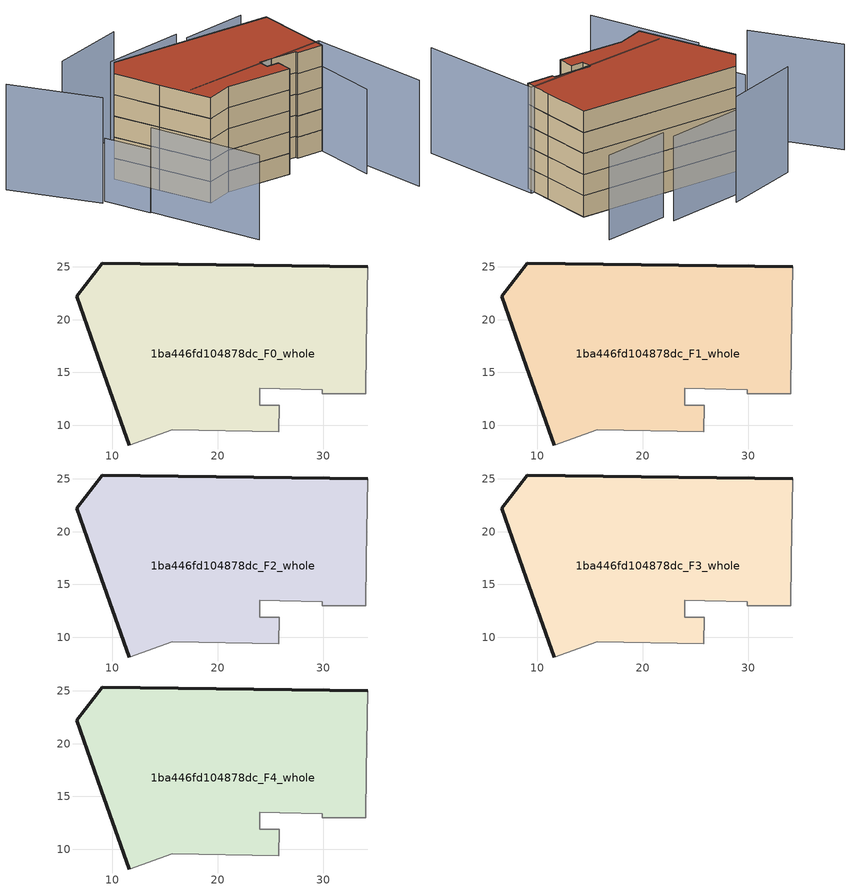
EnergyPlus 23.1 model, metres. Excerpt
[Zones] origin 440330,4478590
1ba446fd104878dc_F0_whole
 floor ground (EU_floor_Construction): 33.99,12.98 33.99,13.06 34.07,17.38 34.2,25.01 9.08,25.36 6.65,22.23 8.99,15.57 11.62,8.14 15.69,9.57 25.78,9.4 25.83,11.88 23.96,11.89 23.99,13.5 25.86,13.46 29.9,13.36 29.89,12.96 z0
 wall outside (EU_wall_Construction): 11.62,8.14 8.99,15.57 6.65,22.23 9.08,25.36 34.2,25.01 z0:3
 wall adiabatic (EU_wall_Construction): 34.2,25.01 34.07,17.38 33.99,13.06 33.99,12.98 29.89,12.96 29.9,13.36 25.86,13.46 23.99,13.5 23.96,11.89 25.83,11.88 25.78,9.4 15.69,9.57 11.62,8.14 z0:3
1ba446fd104878dc_F1_whole
 floor to 1ba446fd104878dc_F0_whole (EU_floor_Construction): 33.99,12.98 33.99,13.06 34.07,17.38 34.2,25.01 9.08,25.36 6.65,22.23 8.99,15.57 11.62,8.14 15.69,9.57 25.78,9.4 25.83,11.88 23.96,11.89 23.99,13.5 25.86,13.46 29.9,13.36 29.89,12.96 z3
 wall outside (EU_wall_Construction): 11.62,8.14 8.99,15.57 6.65,22.23 9.08,25.36 34.2,25.01 z3:6
 wall adiabatic (EU_wall_Construction): 34.2,25.01 34.07,17.38 33.99,13.06 33.99,12.98 29.89,12.96 29.9,13.36 25.86,13.46 23.99,13.5 23.96,11.89 25.83,11.88 25.78,9.4 15.69,9.57 11.62,8.14 z3:6
1ba446fd104878dc_F2_whole
 floor to 1ba446fd104878dc_F1_whole (EU_floor_Construction): 33.99,12.98 33.99,13.06 34.07,17.38 34.2,25.01 9.08,25.36 6.65,22.23 8.99,15.57 11.62,8.14 15.69,9.57 25.78,9.4 25.83,11.88 23.96,11.89 23.99,13.5 25.86,13.46 29.9,13.36 29.89,12.96 z6
 wall outside (EU_wall_Construction): 11.62,8.14 8.99,15.57 6.65,22.23 9.08,25.36 34.2,25.01 z6:9
 wall adiabatic (EU_wall_Construction): 34.2,25.01 34.07,17.38 33.99,13.06 33.99,12.98 29.89,12.96 29.9,13.36 25.86,13.46 23.99,13.5 23.96,11.89 25.83,11.88 25.78,9.4 15.69,9.57 11.62,8.14 z6:9
1ba446fd104878dc_F3_whole
 floor to 1ba446fd104878dc_F2_whole (EU_floor_Construction): 33.99,12.98 33.99,13.06 34.07,17.38 34.2,25.01 9.08,25.36 6.65,22.23 8.99,15.57 11.62,8.14 15.69,9.57 25.78,9.4 25.83,11.88 23.96,11.89 23.99,13.5 25.86,13.46 29.9,13.36 29.89,12.96 z9
 wall outside (EU_wall_Construction): 11.62,8.14 8.99,15.57 6.65,22.23 9.08,25.36 34.2,25.01 z9:12
 wall adiabatic (EU_wall_Construction): 34.2,25.01 34.07,17.38 33.99,13.06 33.99,12.98 29.89,12.96 29.9,13.36 25.86,13.46 23.99,13.5 23.96,11.89 25.83,11.88 25.78,9.4 15.69,9.57 11.62,8.14 z9:12
1ba446fd104878dc_F4_whole
 floor to 1ba446fd104878dc_F3_whole (EU_floor_Construction): 33.99,12.98 33.99,13.06 34.07,17.38 34.2,25.01 9.08,25.36 6.65,22.23 8.99,15.57 11.62,8.14 15.69,9.57 25.78,9.4 25.83,11.88 23.96,11.89 23.99,13.5 25.86,13.46 29.9,13.36 29.89,12.96 z12
 wall outside (EU_wall_Construction): 11.62,8.14 8.99,15.57 6.65,22.23 9.08,25.36 34.2,25.01 z12:15
 wall adiabatic (EU_wall_Construction): 34.2,25.01 34.07,17.38 33.99,13.06 33.99,12.98 29.89,12.96 29.9,13.36 25.86,13.46 23.99,13.5 23.96,11.89 25.83,11.88 25.78,9.4 15.69,9.57 11.62,8.14 z12:15
 roof outside (EU_roof_Construction): 34.2,25.01 34.07,17.38 33.99,13.06 33.99,12.98 29.89,12.96 29.9,13.36 25.86,13.46 23.99,13.5 23.96,11.89 25.83,11.88 25.78,9.4 15.69,9.57 11.62,8.14 8.99,15.57 6.65,22.23 9.08,25.36 z15
shading: 11.22,11.88 34.57,14.4 / 34.57,14.4 36.59,-4.23 / 15.4,33.49 3.9,29.75 / -6.62,28.33 0.41,16.81 z0:15; 33.83,3.32 34.19,25.01 / 25.75,33.33 13.25,31.34 / 3.56,10.55 8.93,-5.55 / 36.32,33.14 26.04,31.48 z0:12; 1.06,17.21 3.37,10.49 z0:9
[Building]
EU S2 Campaign: North Axis=0; Terrain=City; Solar Distribution=FullExterior
[Site:Location]
Madrid: Latitude=40.5; Longitude=-3.5; Time Zone=1; Elevation=609
[SizingPeriod:WeatherFileDays]
AnnualSizingPeriod: Begin Month=1; Begin Day of Month=1; End Month=12; End Day of Month=31; Day of Week for Start Day=Monday; Use Weather File Daylight Saving Period=No; Use Weather File Rain and Snow Indicators=No
[MATERIAL]
EU_InternalMass_Material: Roughness=MediumRough; Thickness=0.1; Conductivity=1; Density=1800; Specific Heat=900; Thermal Absorptance=0.9; Solar Absorptance=0.7; Visible Absorptance=0.7
[MATERIAL:NOMASS] Roughness=MediumRough; Thermal Absorptance=0.9; Solar Absorptance=0.7; Visible Absorptance=0.7
Name | Thermal Resistance
EU_wall_NoMass | 0.609216
EU_roof_NoMass | 0.513268
EU_floor_NoMass | 0.568163
[CONSTRUCTION]
EU_wall_Construction: EU_wall_NoMass
EU_roof_Construction: EU_roof_NoMass
EU_floor_Construction: EU_floor_NoMass
EU_InternalMass_Construction: EU_InternalMass_Material
[ZONE] Type=1; Multiplier=1; Ceiling Height=autocalculate; Volume=1104.69; Floor Area=autocalculate; Part of Total Floor Area=Yes
1ba446fd104878dc_F0_whole; 1ba446fd104878dc_F1_whole; 1ba446fd104878dc_F2_whole; 1ba446fd104878dc_F3_whole; 1ba446fd104878dc_F4_whole
[INTERNALMASS] Construction=EU_InternalMass_Construction; Surface Area=368.229
Name | Zone or ZoneList
1ba446fd104878dc_F0_whole_EU_InternalMass | 1ba446fd104878dc_F0_whole
1ba446fd104878dc_F1_whole_EU_InternalMass | 1ba446fd104878dc_F1_whole
1ba446fd104878dc_F2_whole_EU_InternalMass | 1ba446fd104878dc_F2_whole
1ba446fd104878dc_F3_whole_EU_InternalMass | 1ba446fd104878dc_F3_whole
1ba446fd104878dc_F4_whole_EU_InternalMass | 1ba446fd104878dc_F4_whole
[OTHEREQUIPMENT] Fuel Type=Electricity; Design Level Calculation Method=Watts/Area; Power per Zone Floor Area=1; Fraction Latent=0; Fraction Radiant=0; Fraction Lost=0; Carbon Dioxide Generation Rate=0; EndUse Subcategory=EU_Step8_InternalGains
Name | Zone or ZoneList or Space or SpaceList | Schedule
EU_Step8_InternalGain_1ba446fd104878dc_F0_whole_f000 | 1ba446fd104878dc_F0_whole | EU_Step8_GainSchedule_1ba446fd104878dc_F0_whole_f000
EU_Step8_InternalGain_1ba446fd104878dc_F1_whole_f000 | 1ba446fd104878dc_F1_whole | EU_Step8_GainSchedule_1ba446fd104878dc_F1_whole_f000
EU_Step8_InternalGain_1ba446fd104878dc_F2_whole_f000 | 1ba446fd104878dc_F2_whole | EU_Step8_GainSchedule_1ba446fd104878dc_F2_whole_f000
EU_Step8_InternalGain_1ba446fd104878dc_F3_whole_f000 | 1ba446fd104878dc_F3_whole | EU_Step8_GainSchedule_1ba446fd104878dc_F3_whole_f000
EU_Step8_InternalGain_1ba446fd104878dc_F4_whole_f000 | 1ba446fd104878dc_F4_whole | EU_Step8_GainSchedule_1ba446fd104878dc_F4_whole_f000
[ZONEVENTILATION:DESIGNFLOWRATE] Schedule=EU_AlwaysOn; Design Flow Rate Calculation Method=AirChanges/Hour; Air Changes per Hour=0.752966; Ventilation Type=Natural; Fan Pressure Rise=0; Fan Total Efficiency=1; Constant Term Coefficient=1; Temperature Term Coefficient=0; Velocity Term Coefficient=0; Velocity Squared Term Coefficient=0; Minimum Indoor Temperature=-100; Maximum Indoor Temperature=100; Delta Temperature=-100; Minimum Outdoor Temperature=-100; Maximum Outdoor Temperature=100; Maximum Wind Speed=40
Name | Zone or ZoneList or Space or SpaceList
EU_ConstantAir_1ba446fd104878dc_F0_whole | 1ba446fd104878dc_F0_whole
EU_ConstantAir_1ba446fd104878dc_F1_whole | 1ba446fd104878dc_F1_whole
EU_ConstantAir_1ba446fd104878dc_F2_whole | 1ba446fd104878dc_F2_whole
EU_ConstantAir_1ba446fd104878dc_F3_whole | 1ba446fd104878dc_F3_whole
EU_ConstantAir_1ba446fd104878dc_F4_whole | 1ba446fd104878dc_F4_whole
[HVACTEMPLATE:THERMOSTAT] Constant Heating Setpoint=20; Constant Cooling Setpoint=50
EU_HeatOnly_1ba446fd104878dc_F0_whole; EU_HeatOnly_1ba446fd104878dc_F1_whole; EU_HeatOnly_1ba446fd104878dc_F2_whole; EU_HeatOnly_1ba446fd104878dc_F3_whole; EU_HeatOnly_1ba446fd104878dc_F4_whole
[HVACTEMPLATE:ZONE:IDEALLOADSAIRSYSTEM] System Availability Schedule=EU_AlwaysOn; Maximum Heating Supply Air Temperature=50; Minimum Cooling Supply Air Temperature=13; Maximum Heating Supply Air Humidity Ratio=0.0156; Minimum Cooling Supply Air Humidity Ratio=0.0077; Heating Limit=NoLimit; Cooling Limit=NoLimit; Heating Availability Schedule=EU_AlwaysOn; Cooling Availability Schedule=EU_CoolingOff; Dehumidification Control Type=ConstantSensibleHeatRatio; Cooling Sensible Heat Ratio=0.7; Dehumidification Setpoint=60; Humidification Control Type=None; Humidification Setpoint=30; Outdoor Air Method=None; Outdoor Air Flow Rate per Person=0.00944; Outdoor Air Flow Rate per Zone Floor Area=0; Outdoor Air Flow Rate per Zone=0; Demand Controlled Ventilation Type=None; Outdoor Air Economizer Type=NoEconomizer; Heat Recovery Type=None; Sensible Heat Recovery Effectiveness=0.7; Latent Heat Recovery Effectiveness=0.65
Name | Template Thermostat
1ba446fd104878dc_F0_whole | EU_HeatOnly_1ba446fd104878dc_F0_whole
1ba446fd104878dc_F1_whole | EU_HeatOnly_1ba446fd104878dc_F1_whole
1ba446fd104878dc_F2_whole | EU_HeatOnly_1ba446fd104878dc_F2_whole
1ba446fd104878dc_F3_whole | EU_HeatOnly_1ba446fd104878dc_F3_whole
1ba446fd104878dc_F4_whole | EU_HeatOnly_1ba446fd104878dc_F4_whole
[SIZING:ZONE] Zone Cooling Design Supply Air Temperature Input Method=SupplyAirTemperature; Zone Cooling Design Supply Air Temperature=13; Zone Heating Design Supply Air Temperature Input Method=SupplyAirTemperature; Zone Heating Design Supply Air Temperature=50; Zone Cooling Design Supply Air Humidity Ratio=0.008; Zone Heating Design Supply Air Humidity Ratio=0.008; Cooling Design Air Flow Method=DesignDay; Cooling Design Air Flow Rate=0; Cooling Minimum Air Flow per Zone Floor Area=0.000762; Cooling Minimum Air Flow=0; Cooling Minimum Air Flow Fraction=0.2; Heating Design Air Flow Method=DesignDay; Heating Design Air Flow Rate=0; Heating Maximum Air Flow per Zone Floor Area=0.002032; Heating Maximum Air Flow=0.141576; Heating Maximum Air Flow Fraction=0.3; Account for Dedicated Outdoor Air System=No; Dedicated Outdoor Air System Control Strategy=NeutralSupplyAir; Dedicated Outdoor Air Low Setpoint Temperature for Design=autosize; Dedicated Outdoor Air High Setpoint Temperature for Design=autosize; Zone Load Sizing Method=Sensible Load Only No Latent Load; Zone Latent Cooling Design Supply Air Humidity Ratio Input Method=HumidityRatioDifference; Zone Cooling Design Supply Air Humidity Ratio Difference=0.005; Zone Latent Heating Design Supply Air Humidity Ratio Input Method=HumidityRatioDifference; Zone Humidification Design Supply Air Humidity Ratio Difference=0.005
1ba446fd104878dc_F0_whole; 1ba446fd104878dc_F1_whole; 1ba446fd104878dc_F2_whole; 1ba446fd104878dc_F3_whole; 1ba446fd104878dc_F4_whole
[SCHEDULE:CONSTANT]
Name | Hourly Value
EU_AlwaysOn | 1
EU_CoolingOff | 0
[SCHEDULE:FILE] Column Number=1; Rows to Skip at Top=0; Number of Hours of Data=8760; Column Separator=Comma; Interpolate to Timestep=No; Minutes per Item=60; Adjust Schedule for Daylight Savings=Yes
Name | File
EU_Step8_GainSchedule_1ba446fd104878dc_F0_whole_f000 | ../../schedules/1ba446fd104878dc/1ba446fd104878dc_F0_whole_f000_gain.csv
EU_Step8_GainSchedule_1ba446fd104878dc_F1_whole_f000 | ../../schedules/1ba446fd104878dc/1ba446fd104878dc_F1_whole_f000_gain.csv
EU_Step8_GainSchedule_1ba446fd104878dc_F2_whole_f000 | ../../schedules/1ba446fd104878dc/1ba446fd104878dc_F2_whole_f000_gain.csv
EU_Step8_GainSchedule_1ba446fd104878dc_F3_whole_f000 | ../../schedules/1ba446fd104878dc/1ba446fd104878dc_F3_whole_f000_gain.csv
EU_Step8_GainSchedule_1ba446fd104878dc_F4_whole_f000 | ../../schedules/1ba446fd104878dc/1ba446fd104878dc_F4_whole_f000_gain.csv
